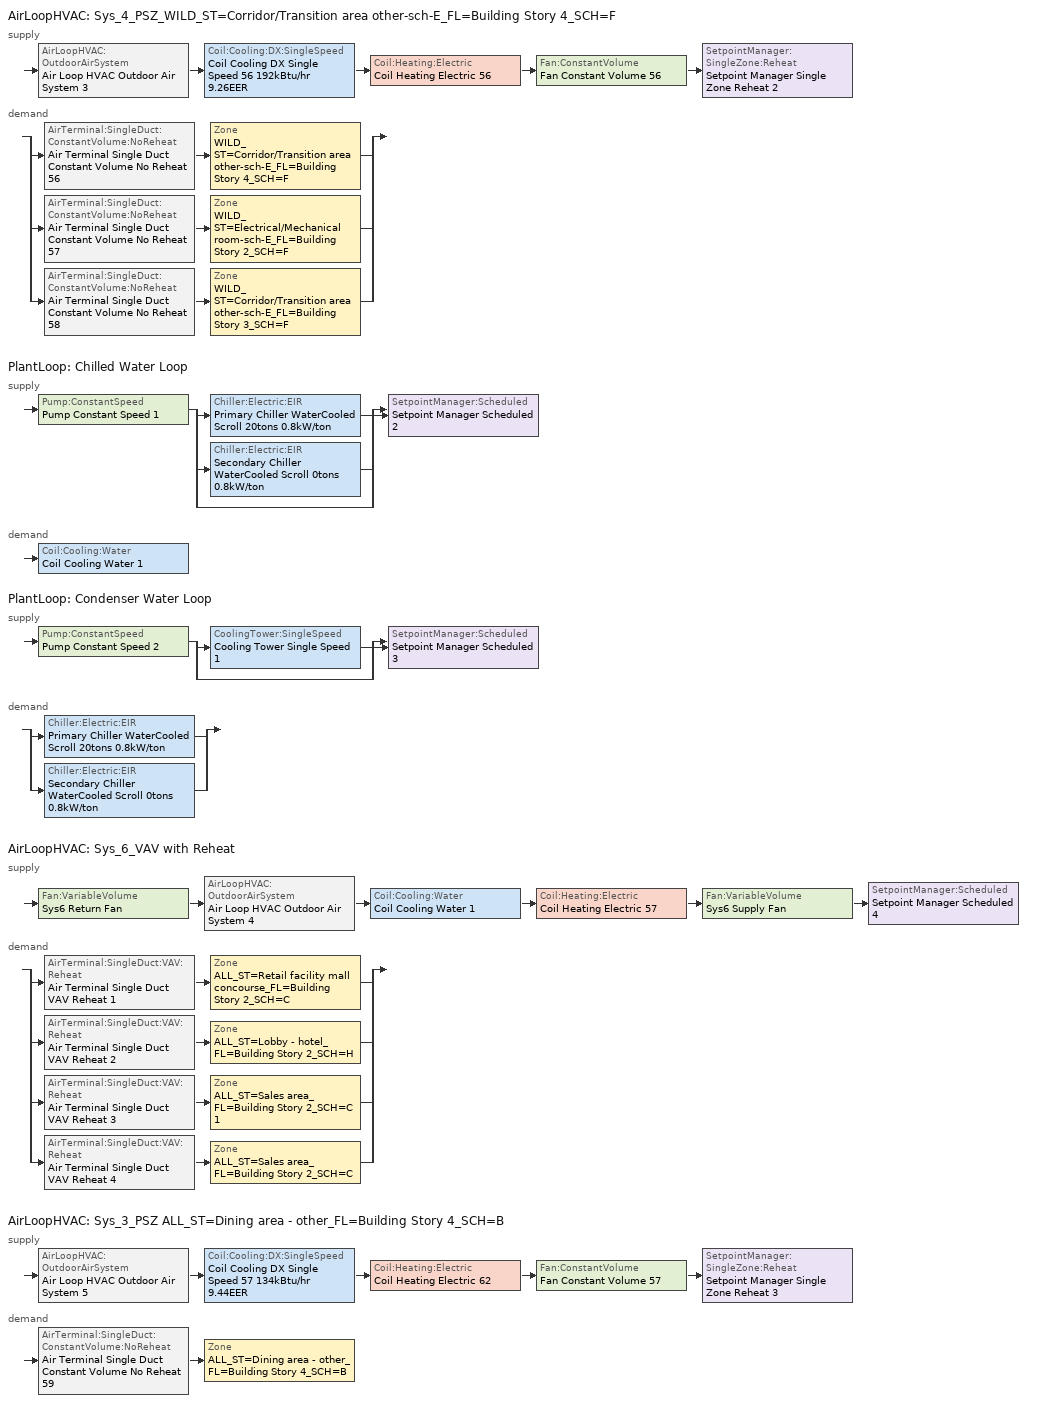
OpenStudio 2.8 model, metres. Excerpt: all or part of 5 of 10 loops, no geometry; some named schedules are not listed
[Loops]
AirLoopHVAC 'Sys_4_PSZ_WILD_ST=Corridor/Transition area other-sch-E_FL=Building Story 4_SCH=F'
 supply: AirLoopHVAC:OutdoorAirSystem 'Air Loop HVAC Outdoor Air System 3' > Coil:Cooling:DX:SingleSpeed 'Coil Cooling DX Single Speed 56 192kBtu/hr 9.26EER' > Coil:Heating:Electric 'Coil Heating Electric 56' > Fan:ConstantVolume 'Fan Constant Volume 56' > SetpointManager:SingleZone:Reheat 'Setpoint Manager Single Zone Reheat 2'
 demand: split
  | AirTerminal:SingleDuct:ConstantVolume:NoReheat 'Air Terminal Single Duct Constant Volume No Reheat 56' > Zone 'WILD_ST=Corridor/Transition area other-sch-E_FL=Building Story 4_SCH=F'
  | AirTerminal:SingleDuct:ConstantVolume:NoReheat 'Air Terminal Single Duct Constant Volume No Reheat 57' > Zone 'WILD_ST=Electrical/Mechanical room-sch-E_FL=Building Story 2_SCH=F'
  | AirTerminal:SingleDuct:ConstantVolume:NoReheat 'Air Terminal Single Duct Constant Volume No Reheat 58' > Zone 'WILD_ST=Corridor/Transition area other-sch-E_FL=Building Story 3_SCH=F'
PlantLoop 'Chilled Water Loop'
 supply: Pump:ConstantSpeed 'Pump Constant Speed 1' > split
  | Chiller:Electric:EIR 'Primary Chiller WaterCooled Scroll 20tons 0.8kW/ton'
  | Chiller:Electric:EIR 'Secondary Chiller WaterCooled Scroll 0tons 0.8kW/ton'
  | bypass
  join > SetpointManager:Scheduled 'Setpoint Manager Scheduled 2'
 demand: Coil:Cooling:Water 'Coil Cooling Water 1'
PlantLoop 'Condenser Water Loop'
 supply: Pump:ConstantSpeed 'Pump Constant Speed 2' > split
  | CoolingTower:SingleSpeed 'Cooling Tower Single Speed 1'
  | bypass
  join > SetpointManager:Scheduled 'Setpoint Manager Scheduled 3'
 demand: split
  | Chiller:Electric:EIR 'Primary Chiller WaterCooled Scroll 20tons 0.8kW/ton'
  | Chiller:Electric:EIR 'Secondary Chiller WaterCooled Scroll 0tons 0.8kW/ton'
AirLoopHVAC 'Sys_6_VAV with Reheat'
 supply: Fan:VariableVolume 'Sys6 Return Fan' > AirLoopHVAC:OutdoorAirSystem 'Air Loop HVAC Outdoor Air System 4' > Coil:Cooling:Water 'Coil Cooling Water 1' > Coil:Heating:Electric 'Coil Heating Electric 57' > Fan:VariableVolume 'Sys6 Supply Fan' > SetpointManager:Scheduled 'Setpoint Manager Scheduled 4'
 demand: split
  | AirTerminal:SingleDuct:VAV:Reheat 'Air Terminal Single Duct VAV Reheat 1' > Zone 'ALL_ST=Retail facility mall concourse_FL=Building Story 2_SCH=C'
  | AirTerminal:SingleDuct:VAV:Reheat 'Air Terminal Single Duct VAV Reheat 2' > Zone 'ALL_ST=Lobby - hotel_FL=Building Story 2_SCH=H'
  | AirTerminal:SingleDuct:VAV:Reheat 'Air Terminal Single Duct VAV Reheat 3' > Zone 'ALL_ST=Sales area_FL=Building Story 2_SCH=C 1'
  | AirTerminal:SingleDuct:VAV:Reheat 'Air Terminal Single Duct VAV Reheat 4' > Zone 'ALL_ST=Sales area_FL=Building Story 2_SCH=C'
AirLoopHVAC 'Sys_3_PSZ ALL_ST=Dining area - other_FL=Building Story 4_SCH=B'
 supply: AirLoopHVAC:OutdoorAirSystem 'Air Loop HVAC Outdoor Air System 5' > Coil:Cooling:DX:SingleSpeed 'Coil Cooling DX Single Speed 57 134kBtu/hr 9.44EER' > Coil:Heating:Electric 'Coil Heating Electric 62' > Fan:ConstantVolume 'Fan Constant Volume 57' > SetpointManager:SingleZone:Reheat 'Setpoint Manager Single Zone Reheat 3'
 demand: AirTerminal:SingleDuct:ConstantVolume:NoReheat 'Air Terminal Single Duct Constant Volume No Reheat 59' > Zone 'ALL_ST=Dining area - other_FL=Building Story 4_SCH=B'
[Sizing:Zone] Zone Cooling Design Supply Air Temperature Input Method=SupplyAirTemperature; Zone Cooling Design Supply Air Temperature {C}=13; Zone Cooling Design Supply Air Temperature Difference {deltaC}=11.11; Zone Heating Design Supply Air Temperature Input Method=SupplyAirTemperature; Zone Heating Design Supply Air Temperature {C}=43; Zone Heating Design Supply Air Temperature Difference {deltaC}=11.11; Zone Cooling Design Supply Air Humidity Ratio {kg-H2O/kg-air}=0.0085; Zone Heating Design Supply Air Humidity Ratio {kg-H2O/kg-air}=0.008; Zone Heating Sizing Factor=1.3; Zone Cooling Sizing Factor=1.1; Cooling Design Air Flow Method=DesignDay; Heating Design Air Flow Method=DesignDay; Account for Dedicated Outdoor Air System=No; Dedicated Outdoor Air System Control Strategy=NeutralSupplyAir; Dedicated Outdoor Air Low Setpoint Temperature for Design {C}=autosize; Dedicated Outdoor Air High Setpoint Temperature for Design {C}=autosize
ALL_ST=Sales area_FL=Building Story 2_SCH=C; ALL_ST=Retail facility mall concourse_FL=Building Story 2_SCH=C; ALL_ST=Dining area - other_FL=Building Story 4_SCH=B; ALL_ST=Lobby - hotel_FL=Building Story 2_SCH=H; ALL_ST=Sales area_FL=Building Story 2_SCH=C 1; WILD_ST=Corridor/Transition area other-sch-E_FL=Building Story 4_SCH=F; WILD_ST=Electrical/Mechanical room-sch-E_FL=Building Story 2_SCH=F; WILD_ST=Corridor/Transition area other-sch-E_FL=Building Story 3_SCH=F
[Zone equipment]
ALL_ST=Sales area_FL=Building Story 2_SCH=C: Air Terminal Single Duct VAV Reheat 4, Zone HVAC Baseboard Convective Electric 62
ALL_ST=Retail facility mall concourse_FL=Building Story 2_SCH=C: Air Terminal Single Duct VAV Reheat 1, Zone HVAC Baseboard Convective Electric 59
ALL_ST=Dining area - other_FL=Building Story 4_SCH=B: Air Terminal Single Duct Constant Volume No Reheat 59, Zone HVAC Baseboard Convective Electric 63
ALL_ST=Lobby - hotel_FL=Building Story 2_SCH=H: Air Terminal Single Duct VAV Reheat 2, Zone HVAC Baseboard Convective Electric 60
ALL_ST=Sales area_FL=Building Story 2_SCH=C 1: Air Terminal Single Duct VAV Reheat 3, Zone HVAC Baseboard Convective Electric 61
WILD_ST=Corridor/Transition area other-sch-E_FL=Building Story 4_SCH=F: Air Terminal Single Duct Constant Volume No Reheat 56, Zone HVAC Baseboard Convective Electric 56
WILD_ST=Electrical/Mechanical room-sch-E_FL=Building Story 2_SCH=F: Air Terminal Single Duct Constant Volume No Reheat 57, Zone HVAC Baseboard Convective Electric 57
WILD_ST=Corridor/Transition area other-sch-E_FL=Building Story 3_SCH=F: Air Terminal Single Duct Constant Volume No Reheat 58, Zone HVAC Baseboard Convective Electric 58
[AirLoopHVAC] Design Supply Air Flow Rate {m3/s}=AutoSize
Name | Availability Schedule
Sys_4_PSZ_WILD_ST=Corridor/Transition area other-sch-E_FL=Building Story 4_SCH=F | Sys_4_PSZ_WILD_ST=Corridor/Transition area other-sch-E_FL=Building Story 4_SCH=F Occ Sch
Sys_6_VAV with Reheat | Sys_6_VAV with Reheat Occ Sch
Sys_3_PSZ ALL_ST=Dining area - other_FL=Building Story 4_SCH=B | Sys_3_PSZ ALL_ST=Dining area - other_FL=Building Story 4_SCH=B Occ Sch
[Sizing:System] Type of Load to Size On=Sensible; Design Outdoor Air Flow Rate {m3/s}=Autosize; Preheat Design Temperature {C}=7; Preheat Design Humidity Ratio {kg-H2O/kg-Air}=0.008; Precool Design Humidity Ratio {kg-H2O/kg-Air}=0.008; Central Cooling Design Supply Air Temperature {C}=13; Sizing Option=NonCoincident; 100% Outdoor Air in Cooling=No; 100% Outdoor Air in Heating=No; Central Cooling Design Supply Air Humidity Ratio {kg-H2O/kg-Air}=0.0085; Central Heating Design Supply Air Humidity Ratio {kg-H2O/kg-Air}=0.008; Cooling Design Air Flow Method=DesignDay; Cooling Design Air Flow Rate {m3/s}=0; Heating Design Air Flow Method=DesignDay; Heating Design Air Flow Rate {m3/s}=0; System Outdoor Air Method=ZoneSum; Zone Maximum Outdoor Air Fraction=1; Cooling Supply Air Flow Rate Per Floor Area {m3/s-m2}=0.00996765; Cooling Fraction of Autosized Cooling Supply Air Flow Rate=1; Cooling Supply Air Flow Rate Per Unit Cooling Capacity {m3/s-W}=3.94755e-05; Heating Supply Air Flow Rate Per Floor Area {m3/s-m2}=0.00996765; Heating Fraction of Autosized Heating Supply Air Flow Rate=1; Heating Fraction of Autosized Cooling Supply Air Flow Rate=1; Heating Supply Air Flow Rate Per Unit Heating Capacity {m3/s-W}=3.15882e-05; Cooling Design Capacity Method=CoolingDesignCapacity; Cooling Design Capacity {W}=autosize; Cooling Design Capacity Per Floor Area {W/m2}=234.7; Fraction of Autosized Cooling Design Capacity=1; Heating Design Capacity Method=HeatingDesignCapacity; Heating Design Capacity {W}=autosize; Heating Design Capacity Per Floor Area {W/m2}=157; Fraction of Autosized Heating Design Capacity=1; Central Cooling Capacity Control Method=OnOff
Name | Central Heating Maximum System Air Flow Ratio | Precool Design Temperature {C} | Central Heating Design Supply Air Temperature {C}
Sys_4_PSZ_WILD_ST=Corridor/Transition area other-sch-E_FL=Building Story 4_SCH=F; Sys_3_PSZ ALL_ST=Dining area - other_FL=Building Story 4_SCH=B | 1 | 13 | 43
Sys_6_VAV with Reheat | 0.3 | 12.8 | 13.1
[Fan:ConstantVolume] Availability Schedule=Always On Discrete; Fan Total Efficiency=0.39975; Pressure Rise {Pa}=640; Maximum Flow Rate {m3/s}=AutoSize; Motor Efficiency=0.615
Fan Constant Volume 56; Fan Constant Volume 57
[Coil:Heating:Electric] Availability Schedule=Always On Discrete
Coil Heating Electric 56; Coil Heating Electric 57; Coil Heating Electric 58; Coil Heating Electric 59; Coil Heating Electric 60; Coil Heating Electric 61; Coil Heating Electric 62
[Coil:Cooling:DX:SingleSpeed] Availability Schedule=Always On Discrete; Rated Total Cooling Capacity {W}=autosize; Rated Sensible Heat Ratio=autosize; Rated Air Flow Rate {m3/s}=autosize; Rated Evaporator Fan Power Per Volume Flow Rate {W/(m3/s)}=773.3; Total Cooling Capacity Function of Temperature Curve=DXCOOL-NECB2011-REF-CAPFT; Total Cooling Capacity Function of Flow Fraction Curve=DXCOOL-NECB2011-REF-CAPFFLOW; Energy Input Ratio Function of Temperature Curve=DXCOOL-NECB2011-REF-COOLEIRFT; Energy Input Ratio Function of Flow Fraction Curve=DXCOOL-NECB2011-REF-COOLEIRFFLOW; Part Load Fraction Correlation Curve=DXCOOL-NECB2011-REF-COOLPLFFPLR; Condenser Type=AirCooled; Evaporative Condenser Effectiveness=0; Evaporative Condenser Air Flow Rate {m3/s}=Autosize; Evaporative Condenser Pump Rated Power Consumption {W}=Autosize; Crankcase Heater Capacity {W}=0; Maximum Outdoor Dry-Bulb Temperature for Crankcase Heater Operation {C}=0; Basin Heater Capacity {W/K}=0; Basin Heater Setpoint Temperature {C}=10
Name | Rated COP {W/W}
Coil Cooling DX Single Speed 56 192kBtu/hr 9.26EER | 3.21949
Coil Cooling DX Single Speed 57 134kBtu/hr 9.44EER | 3.27943
[Controller:OutdoorAir] Minimum Outdoor Air Flow Rate {m3/s}=autosize; Maximum Outdoor Air Flow Rate {m3/s}=Autosize; Economizer Control Type=DifferentialEnthalpy; Economizer Control Action Type=ModulateFlow; Lockout Type=NoLockout; Minimum Limit Type=FixedMinimum; High Humidity Control=No
Name | Minimum Outdoor Air Schedule | Controller Mechanical Ventilation | Heat Recovery Bypass Control Type
Controller Outdoor Air 3 | Sys_4_PSZ_WILD_ST=Corridor/Transition area other-sch-E_FL=Building Story 4_SCH=F Occ Sch | Controller Mechanical Ventilation 3 | BypassWhenWithinEconomizerLimits
Controller Outdoor Air 4 | Sys_6_VAV with Reheat Occ Sch | Controller Mechanical Ventilation 4 | BypassWhenOAFlowGreaterThanMinimum
Controller Outdoor Air 5 | Sys_3_PSZ ALL_ST=Dining area - other_FL=Building Story 4_SCH=B Occ Sch | Controller Mechanical Ventilation 5 | BypassWhenOAFlowGreaterThanMinimum
[Controller:MechanicalVentilation] Availability Schedule=Always On Discrete; System Outdoor Air Method=ZoneSum
Controller Mechanical Ventilation 3; Controller Mechanical Ventilation 4; Controller Mechanical Ventilation 5
[AirLoopHVAC:OutdoorAirSystem]
Name | Controller
Air Loop HVAC Outdoor Air System 3 | Controller Outdoor Air 3
Air Loop HVAC Outdoor Air System 4 | Controller Outdoor Air 4
Air Loop HVAC Outdoor Air System 5 | Controller Outdoor Air 5
[SetpointManager:Scheduled] Control Variable=Temperature
Name | Schedule
Setpoint Manager Scheduled 2 | CHW Temp
Setpoint Manager Scheduled 3 | CW Temp
Setpoint Manager Scheduled 4 | Supply Air Temp
[ZoneHVAC:Baseboard:Convective:Electric] Availability Schedule=Always On Discrete; Nominal Capacity {W}=autosize; Efficiency=1
Zone HVAC Baseboard Convective Electric 56; Zone HVAC Baseboard Convective Electric 57; Zone HVAC Baseboard Convective Electric 58; Zone HVAC Baseboard Convective Electric 59; Zone HVAC Baseboard Convective Electric 60; Zone HVAC Baseboard Convective Electric 61; Zone HVAC Baseboard Convective Electric 62; Zone HVAC Baseboard Convective Electric 63
[AirTerminal:SingleDuct:ConstantVolume:NoReheat] Availability Schedule=Always On Discrete; Maximum Air Flow Rate {m3/s}=AutoSize
Air Terminal Single Duct Constant Volume No Reheat 56; Air Terminal Single Duct Constant Volume No Reheat 57; Air Terminal Single Duct Constant Volume No Reheat 58; Air Terminal Single Duct Constant Volume No Reheat 59
[SetpointManager:SingleZone:Reheat] Minimum Supply Air Temperature {C}=13; Maximum Supply Air Temperature {C}=43
Name | Control Zone
Setpoint Manager Single Zone Reheat 2 | WILD_ST=Corridor/Transition area other-sch-E_FL=Building Story 4_SCH=F
Setpoint Manager Single Zone Reheat 3 | ALL_ST=Dining area - other_FL=Building Story 4_SCH=B
[PlantLoop] Glycol Concentration=0; Plant Loop Volume {m3}=Autocalculate; Load Distribution Scheme=Optimal
Chilled Water Loop; Condenser Water Loop
[Sizing:Plant] Loop Design Temperature Difference {deltaC}=6; Sizing Option=NonCoincident; Zone Timesteps in Averaging Window=1; Coincident Sizing Factor Mode=None
Name | Loop Type | Design Loop Exit Temperature {C}
Chilled Water Loop | Cooling | 7
Condenser Water Loop | Condenser | 29
[Pump:ConstantSpeed] Rated Flow Rate {m3/s}=autosize; Rated Pump Head {Pa}=179352; Rated Power Consumption {W}=autosize; Fraction of Motor Inefficiencies to Fluid Stream=0; Pump Control Type=Intermittent; Design Power Sizing Method=PowerPerFlowPerPressure; Design Electric Power per Unit Flow Rate {W/(m3/s)}=348701.1
Name | Motor Efficiency | Design Shaft Power per Unit Flow Rate per Unit Head {W-s/m3-Pa}
Pump Constant Speed 1 | 0.855 | 1.67385
Pump Constant Speed 2 | 0.895 | 1.50185
[Chiller:Electric:EIR] Reference COP {W/W}=4.5032; Cooling Capacity Function of Temperature Curve=WaterCooled_Scroll_CAPFT_NECB2011; Electric Input to Cooling Output Ratio Function of Temperature Curve=WaterCooled_Scroll_EIRFT_NECB2011; Electric Input to Cooling Output Ratio Function of Part Load Ratio Curve=WaterCooled_Scroll_EIRFPLR_NECB2011; Minimum Part Load Ratio=0.25; Minimum Unloading Ratio=0.25; Condenser Type=WaterCooled; Chiller Flow Mode=LeavingSetpointModulated; Design Heat Recovery Water Flow Rate {m3/s}=0; Sizing Factor=1; Basin Heater Capacity {W/K}=0; Basin Heater Setpoint Temperature {C}=10
Name | Reference Capacity {W}
Primary Chiller WaterCooled Scroll 20tons 0.8kW/ton | 71079.8
Secondary Chiller WaterCooled Scroll 0tons 0.8kW/ton | 0.001
[CoolingTower:SingleSpeed]
Cooling Tower Single Speed 1: Design Water Flow Rate {m3/s}=autosize; Design Air Flow Rate {m3/s}=autosize; Fan Power at Design Air Flow Rate {W}=1129.23; U-Factor Times Area Value at Design Air Flow Rate {W/K}=autosize; Air Flow Rate in Free Convection Regime {m3/s}=autosize; U-Factor Times Area Value at Free Convection Air Flow Rate {W/K}=autosize; Performance Input Method=UFactorTimesAreaAndDesignWaterFlowRate; Free Convection Capacity {W}=0; Basin Heater Capacity {W/K}=0; Evaporation Loss Mode=LossFactor; Evaporation Loss Factor {percent/K}=0.2; Drift Loss Percent {percent}=0.008; Blowdown Calculation Mode=ConcentrationRatio; Blowdown Concentration Ratio=3; Capacity Control=FanCycling; Number of Cells=1; Cell Control=MinimalCell; Cell Minimum  Water Flow Rate Fraction=0.33; Cell Maximum Water Flow Rate Fraction=2.5; Sizing Factor=1; Free Convection Air Flow Rate Sizing Factor=0.1; Free Convection U-Factor Times Area Value Sizing Factor=0.1; Heat Rejection Capacity and Nominal Capacity Sizing Ratio=1.25; Free Convection Nominal Capacity Sizing Factor=0.1; Design Inlet Air Dry-Bulb Temperature {C}=35; Design Inlet Air Wet-Bulb Temperature {C}=24; Design Approach Temperature {deltaC}=5; Design Range Temperature {deltaC}=6
[Fan:VariableVolume] Availability Schedule=Always On Discrete; Maximum Flow Rate {m3/s}=Autosize; Fan Power Minimum Flow Rate Input Method=Fraction; Fan Power Minimum Flow Fraction=0.68; Fan Power Minimum Air Flow Rate {m3/s}=0; Motor In Airstream Fraction=1; Fan Power Coefficient 1=-2.4176; Fan Power Coefficient 2=9.5874; Fan Power Coefficient 3=-11.559; Fan Power Coefficient 4=5.4009; Fan Power Coefficient 5=0
Name | Fan Total Efficiency | Pressure Rise {Pa} | Motor Efficiency
Sys6 Supply Fan | 0.549965 | 1000 | 0.8461
Sys6 Return Fan | 0.299975 | 250 | 0.4615
[Coil:Cooling:Water]
Coil Cooling Water 1: Availability Schedule=Always On Discrete
[Controller:WaterCoil]
Controller Water Coil 1: Water Coil=Coil Cooling Water 1; Action=Reverse; Minimum Actuated Flow {m3/s}=0
[AirTerminal:SingleDuct:VAV:Reheat] Availability Schedule=Always On Discrete; Maximum Air Flow Rate {m3/s}=AutoSize; Zone Minimum Air Flow Input Method=Constant; Constant Minimum Air Flow Fraction=0.3; Maximum Hot Water or Steam Flow Rate {m3/s}=AutoSize; Minimum Hot Water or Steam Flow Rate {m3/s}=0; Convergence Tolerance=0.001; Damper Heating Action=Normal; Maximum Flow per Zone Floor Area During Reheat {m3/s-m2}=AutoSize; Maximum Flow Fraction During Reheat=0.5; Maximum Reheat Air Temperature {C}=43; Control For Outdoor Air=No
Name | Fixed Minimum Air Flow Rate {m3/s} | Reheat Coil
Air Terminal Single Duct VAV Reheat 1 | 0.377724 | Coil Heating Electric 58
Air Terminal Single Duct VAV Reheat 2 | 2.61637 | Coil Heating Electric 59
Air Terminal Single Duct VAV Reheat 3 | 0.134143 | Coil Heating Electric 60
Air Terminal Single Duct VAV Reheat 4 | 0.155338 | Coil Heating Electric 61
[Schedule:Ruleset]
Name | Default Day Schedule | Summer Design Day Schedule | Winter Design Day Schedule
CHW Temp | Schedule Day 4
CW Temp | Schedule Day 5
Supply Air Temp | Supply Air Temp Default
Sys_3_PSZ ALL_ST=Dining area - other_FL=Building Story 4_SCH=B Occ Sch | Sys_3_PSZ ALL_ST=Dining area - other_FL=Building Story 4_SCH=B Occ Sch Default | Sys_3_PSZ ALL_ST=Dining area - other_FL=Building Story 4_SCH=B Occ Sch Summer Design Day | Sys_3_PSZ ALL_ST=Dining area - other_FL=Building Story 4_SCH=B Occ Sch Winter Design Day
Sys_4_PSZ_WILD_ST=Corridor/Transition area other-sch-E_FL=Building Story 4_SCH=F Occ Sch | Sys_4_PSZ_WILD_ST=Corridor/Transition area other-sch-E_FL=Building Story 4_SCH=F Occ Sch Default | Sys_4_PSZ_WILD_ST=Corridor/Transition area other-sch-E_FL=Building Story 4_SCH=F Occ Sch Summer Design Day | Sys_4_PSZ_WILD_ST=Corridor/Transition area other-sch-E_FL=Building Story 4_SCH=F Occ Sch Winter Design Day
Sys_6_VAV with Reheat Occ Sch | Sys_6_VAV with Reheat Occ Sch Default | Sys_6_VAV with Reheat Occ Sch Summer Design Day | Sys_6_VAV with Reheat Occ Sch Winter Design Day
[Schedule:Day]
Schedule Day 4: 1, 0, 7, 2, 0, 7, 3, 0, 7, 4, 0, 7, 5, 0, 7, 6, 0, 7, 7, 0, 7, 8, 0, 7, 9, 0, 7, 10, 0, 7, 11, 0, 7, 12, 0, 7, 13, 0, 7, 14, 0, 7, 15, 0, 7, 16, 0, 7, 17, 0, 7, 18, 0, 7, 19, 0, 7, 20, 0, 7, 21, 0, 7, 22, 0, 7, 23, 0, 7, 24, 0, 7
Sys_3_PSZ ALL_ST=Dining area - other_FL=Building Story 4_SCH=B Occ Sch Default: 1, 0, 1, 10, 0, 0, 24, 0, 1
Sys_3_PSZ ALL_ST=Dining area - other_FL=Building Story 4_SCH=B Occ Sch Winter Design Day; Sys_3_PSZ ALL_ST=Dining area - other_FL=Building Story 4_SCH=B Occ Sch Summer Design Day; Sys_4_PSZ_WILD_ST=Corridor/Transition area other-sch-E_FL=Building Story 4_SCH=F Occ Sch Winter Design Day; Sys_4_PSZ_WILD_ST=Corridor/Transition area other-sch-E_FL=Building Story 4_SCH=F Occ Sch Summer Design Day; Sys_6_VAV with Reheat Occ Sch Default; Sys_6_VAV with Reheat Occ Sch Winter Design Day; Sys_6_VAV with Reheat Occ Sch Summer Design Day: 24, 0, 1
Sys_4_PSZ_WILD_ST=Corridor/Transition area other-sch-E_FL=Building Story 4_SCH=F Occ Sch Default: 10, 0, 1, 16, 0, 0, 24, 0, 1
[Schedule:Rule] Date Specification Type=DateRange; Start Month=1; Start Day=1; End Month=12; End Day=31
Name | Schedule Ruleset | Rule Order | Day Schedule | Apply Sunday | Apply Monday | Apply Tuesday | Apply Wednesday | Apply Thursday | Apply Friday | Apply Saturday
wkdCHW Temp rule | CHW Temp | 2 | wkdCHW Temp 1 | No | Yes | Yes | Yes | Yes | Yes | No
Sys_3_PSZ ALL_ST=Dining area - other_FL=Building Story 4_SCH=B Occ Sch Saturday Rule | Sys_3_PSZ ALL_ST=Dining area - other_FL=Building Story 4_SCH=B Occ Sch | 1 | Sys_3_PSZ ALL_ST=Dining area - other_FL=Building Story 4_SCH=B Occ Sch Saturday |  |  |  |  |  |  | Yes
Sys_3_PSZ ALL_ST=Dining area - other_FL=Building Story 4_SCH=B Occ Sch Sunday Rule | Sys_3_PSZ ALL_ST=Dining area - other_FL=Building Story 4_SCH=B Occ Sch | 0 | Sys_3_PSZ ALL_ST=Dining area - other_FL=Building Story 4_SCH=B Occ Sch Sunday | Yes
[Schedule:Constant]
Always On Discrete: Value=1
[Curve:Biquadratic] Minimum Value of y=24
Name | Coefficient1 Constant | Coefficient2 x | Coefficient3 x**2 | Coefficient4 y | Coefficient5 y**2 | Coefficient6 x*y | Minimum Value of x | Maximum Value of x | Maximum Value of y
DXCOOL-NECB2011-REF-CAPFT | 0.867905 | 0.0142459 | 0.00055436 | -0.0075575 | 3.3e-05 | -0.0001918 | 13 | 24 | 46
DXCOOL-NECB2011-REF-COOLEIRFT | 0.116936 | 0.0284933 | -0.0004112 | 0.0214108 | 0.00016103 | -0.0006791 | 13 | 24 | 46
WaterCooled_Scroll_CAPFT_NECB2011 | 0.94418 | 0.0337102 | 9.75564e-05 | -0.00322114 | -4.91832e-05 | -0.000177584 | 5 | 10 | 35
WaterCooled_Scroll_EIRFT_NECB2011 | 0.727393 | -0.0118922 | 0.000541177 | 0.00187934 | 0.000473461 | -0.000711472 | 5 | 10 | 35
[Curve:Quadratic] Minimum Value of x=0; Maximum Value of x=1
Name | Coefficient1 Constant | Coefficient2 x | Coefficient3 x**2
DXCOOL-NECB2011-REF-CAPFFLOW; DXCOOL-NECB2011-REF-COOLEIRFFLOW | 1 | 0 | 0
WaterCooled_Scroll_EIRFPLR_NECB2011 | 0.04412 | 0.640367 | 0.319555
[Curve:Cubic]
DXCOOL-NECB2011-REF-COOLPLFFPLR: Coefficient1 Constant=0.0277; Coefficient2 x=4.9151; Coefficient3 x**2=-8.184; Coefficient4 x**3=4.2702; Minimum Value of x=0.7; Maximum Value of x=1
